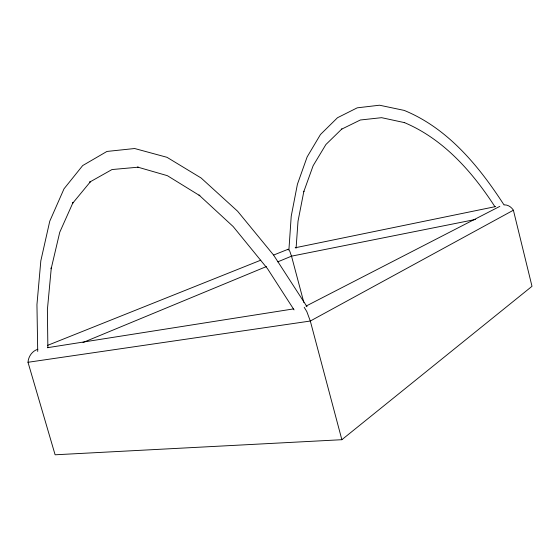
<?xml version="1.0" encoding="UTF-8"?>
<svg xmlns="http://www.w3.org/2000/svg" width="560" height="560" viewBox="0 0 560 560"><rect width="100%" height="100%" fill="white"/><g stroke="black" fill="none" stroke-linecap="round" stroke-linejoin="round"><path stroke-width="0.84" d="M288.932 249.564L291.221 216.209L297.409 184.282L307.146 156.905L320.46 134.519L337.505 117.726L357.231 107.835L379.526 105.21L404.208 110.411C447.944 128.324 478.989 166.222 504.014 204.918M296.093 248.157L298.011 221.228L303.884 191.219L303.758 191.744L313.131 165.732L325.906 144.522L341.88 128.947L341.509 129.227L360.346 119.994L381.591 117.677L404.684 122.668L404.271 122.542C443.324 138.922 472.332 171.815 494.9 206.675M504.434 204.862C508.158 204.785 511.455 207.172 513.394 210.217L532 286.3L341.859 439.705L55.111 454.79L28 362.285C28.399 356.517 32.186 350.945 37.863 349.265M287.952 249.83C289.59 248.36 290.738 254.8 291.522 256.158L303.835 302.456M513.394 210.217L310.31 321.034L28 362.285M306.026 306.11L499.828 206.374M82.985 342.503L266.462 266.532M277.781 261.849L291.522 256.158L475.566 219.45M47.586 345.373L260.771 260.19M273.735 255.01L288.33 249.179M295.183 247.772L495.607 206.584M47.495 347.69L293.349 308.938M138.446 167.167L112.007 169.547L89.614 182.147L90.468 181.657L72.513 203.434L73.059 202.447L59.745 232.26L51.163 268.779L51.317 267.617L47.383 309.694L47.873 347.739M137.452 167.041L167.363 175.672L199.864 195.713L199.003 195.041L233.142 226.527L267.54 268.723L294.07 309.883M304.206 307.3L306.81 311.584L310.31 321.034L341.859 439.705M307.034 306.747L273.553 255.024L237.608 211.225L201.11 177.989L166.999 157.311L134.652 148.519L106.939 151.445L82.691 165.564L64.022 188.797L49.749 221.235L40.831 260.792L36.946 304.626L37.716 351.463"/></g></svg>
